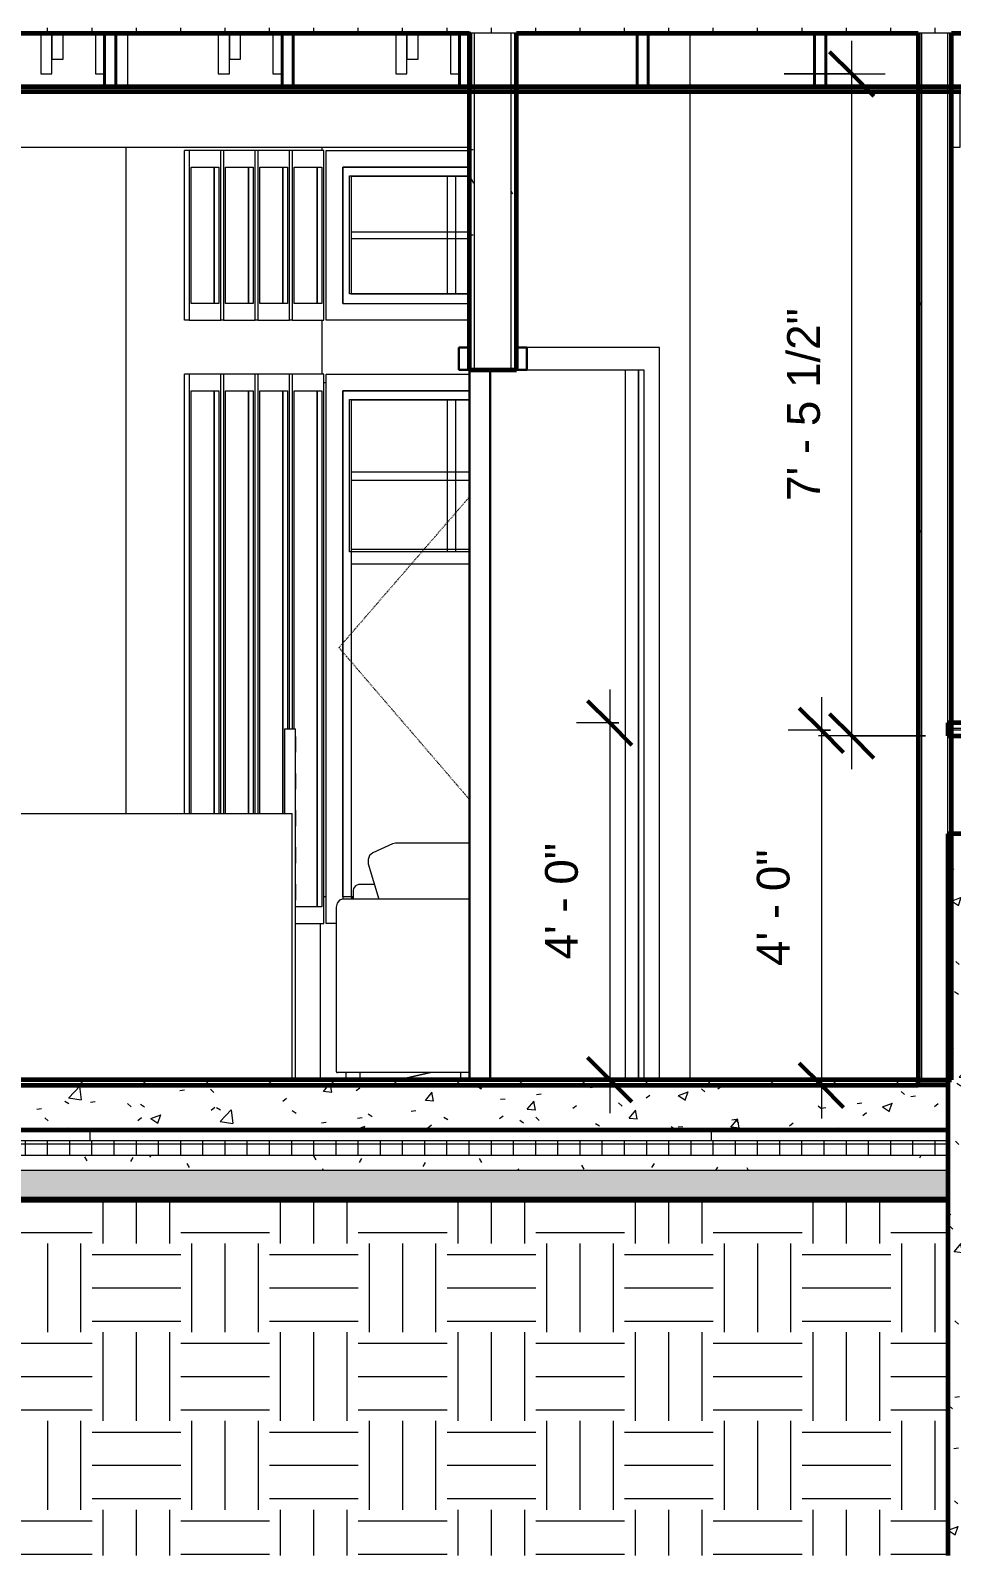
# Model space of a CAD drawing. Header units: inches. Extents: x 94 to 2128, y -110 to 279.
# Drawn here: x 1323.9 to 1448.4, y -110.1 to 96.1 of the extents above; entities that cross this region are included whole.
import ezdxf

# ---------------------------------------------------------------- set-up
doc = ezdxf.new("R2010")
doc.units = ezdxf.units.IN
doc.header["$MEASUREMENT"] = 0
doc.linetypes.add('Dash 1_16_', pattern=[0.125, 0.0625, -0.0625])
for name, color, linetype, lineweight in [('A-ANNO-DIMS', 211, 'Continuous', 9), ('A-ANNO-DIMS-48', 211, 'Continuous', 9), ('A-CLNG', 13, 'Continuous', 18), ('A-CLNG-PATT', 13, 'Continuous', 60), ('A-DOOR', 31, 'Continuous', 18), ('A-DOOR-FRAM', 31, 'Continuous', 9), ('A-FLOR', 192, 'Continuous', 18), ('A-FLOR-MCUT', 51, 'Continuous', 18), ('A-FLOR-PATT', 8, 'Continuous', 60), ('A-GENM', 13, 'Continuous', 9), ('A-GLAZ', 151, 'Continuous', 18), ('A-WALL', 113, 'Continuous', 18), ('A-WALL-PATT', 111, 'Continuous', 18), ('C-BLDG-PADS', 91, 'Continuous', 9), ('C-TOPO', 7, 'Continuous', 9), ('I-FURN', 30, 'Continuous', 9), ('I-WALL', 2, 'Continuous', 18), ('L-SITE-WALL', 31, 'Continuous', 18), ('Q-CASE', 31, 'Continuous', 9), ('S-BEAM', 12, 'Continuous', 9), ('S-FNDN', 32, 'Continuous', 18)]:
    doc.layers.add(name, color=color, linetype=linetype, lineweight=lineweight)
doc.styles.add('Arial', font='arial.ttf', dxfattribs={"height": 4.425898})
doc.dimstyles.new('Linear_-_3_32__Arial', dxfattribs={"dimscale": 12, "dimtxt": 4.5, "dimasz": 0.5, "dimexe": 0.375, "dimexo": 0.25, "dimgap": 0.25, "dimtad": 1, "dimdec": 4, "dimrnd": 0.0625, "dimzin": 1, "dimdsep": 46, "dimlunit": 4, "dimtxsty": 'Arial', "dimblk1": 'OBLIQUE', "dimblk2": 'OBLIQUE', "dimsah": 1, "dimcen": 0.09, "dimdle": 0.375, "dimazin": 0, "dimtfac": 1, "dimtdec": 4, "dimtix": 1, "dimtmove": 0, "dimatfit": 3, "dimfxl": 1, "dimtvp": 1, "dimtfill": 1, "dimfrac": 2, "dimtolj": 1, "dimtzin": 0, "dimarcsym": 2})
doc.dimstyles.new('Linear_wCenter_-_3_32__Arial', dxfattribs={"dimscale": 12, "dimtxt": 4.5, "dimasz": 0.5, "dimexe": 0.375, "dimexo": 0.25, "dimgap": 0.25, "dimtad": 1, "dimdec": 0, "dimzin": 1, "dimdsep": 46, "dimlunit": 4, "dimtxsty": 'Arial', "dimblk1": 'OBLIQUE', "dimblk2": 'OBLIQUE', "dimsah": 1, "dimcen": 0.09, "dimdle": 0.375, "dimazin": 0, "dimtfac": 1, "dimtdec": 4, "dimtix": 1, "dimtmove": 0, "dimatfit": 3, "dimfxl": 1, "dimtvp": 1, "dimtfill": 1, "dimfrac": 2, "dimtolj": 1, "dimtzin": 0, "dimarcsym": 2})
pattern_1 = [(50, (-179.802, -54.394), (13.77135, -1.20496), [1.44, -15.84]), (355, (-179.802, -54.394), (-2.66442, 14.44218), [1.152, -12.672]), (100.451, (-178.654, -54.494), (11.10708, 13.23737), [1.224, -13.462]), (46.184, (-179.802, -50.554), (20.49128, -3.17785), [2.16, -23.76]), (96.636, (-178.094, -50.819), (17.94587, 18.70315), [1.836, -20.193]), (351.184, (-179.802, -50.554), (17.9454, 18.70261), [1.728, -19.008]), (21, (-177.882, -51.514), (11.46052, -7.730365), [1.44, -15.84]), (326, (-177.882, -51.514), (4.67135, 13.92315), [1.152, -12.672]), (71.451, (-176.927, -52.158), (16.13207, 6.19284), [1.224, -13.462]), (37.5, (-179.802, -54.394), (0.233123, 6.39175), [0.634, -11.885, 0.634, -12.23, -12.72]), (37.5, (-179.802, -54.394), (0.233123, 6.39175), [-25.382, 0.634, -12.086]), (7.5, (-179.802, -54.394), (5.05073, 7.57304), [0.634, -6.701, 0.634, -11.597, -4.848]), (7.5, (-179.802, -54.394), (5.05073, 7.57304), [-19.565, 0.634, -4.214]), (327.5, (-184.084, -54.394), (10.24958, -0.43289), [0.634, -4.166, 0.634, -14.342, -19.872]), (327.5, (-184.084, -54.394), (10.24958, -0.43289), [-19.776, 0.634, -19.238]), (317.5, (-186.004, -54.394), (11.19739, 1.922144), [0.634, -5.606, 0.634, -9.312, -14.112]), (317.5, (-186.004, -54.394), (11.19739, 1.922144), [-16.186, 0.634, -13.478])]
pattern_2 = [(90, (-179.802, -54.394), (-6, 4e-16), [])]
pattern_3 = [(135, (-179.802, -54.394), (-4.24264, -4.24264), [])]
pattern_4 = [(0, (-179.802, -54.394), (15.36, 3.84), [0.634, -10.886, 0.634, -10.886, -61.44]), (0, (-179.802, -54.394), (15.36, 3.84), [-23.04, 0.634, -22.406, 0.634, -10.886, -26.88]), (0, (-179.802, -54.394), (15.36, 3.84), [-57.6, 0.634, -7.046, 0.634, -18.566]), (120, (-174.042, -52.474), (-11.0055376, 11.38215), [0.634, -10.886, 0.634, -10.886, -61.44]), (120, (-174.042, -52.474), (-11.0055376, 11.38215), [-23.04, 0.634, -22.406, 0.634, -10.886, -26.88]), (120, (-174.042, -52.474), (-11.0055376, 11.38215), [-57.6, 0.634, -7.046, 0.634, -18.566]), (240, (-172.122, -44.794), (-4.3544624, -15.22215), [0.634, -10.886, 0.634, -10.886, -61.44]), (240, (-172.122, -44.794), (-4.3544624, -15.22215), [-23.04, 0.634, -22.406, 0.634, -10.886, -26.88]), (240, (-172.122, -44.794), (-4.3544624, -15.22215), [-57.6, 0.634, -7.046, 0.634, -18.566])]

# ---------------------------------------------------------------- blocks, each defined once
blk = doc.blocks.new('Casework 2 - Casework 1-171017-Section - North_South - Looking East - Kitchen _ Stair _ Garage')
at = {"layer": 'Q-CASE'}
for p, q in [((-445.1, -9.75), (-301.73, -9.75)), ((-445.1, -45.75), (-445.1, -9.75)), ((-301.73, -45.75), (-301.73, -9.75))]:
    blk.add_line(p, q, dxfattribs=at)
blk = doc.blocks.new('Chair-ladderback with Arms - Chair-Ladderback-178911-Section - North_South - Looking East - Kitchen _ Stair _ Garage')
at = {"layer": 'I-FURN'}
for p, q in [((-302.79, 1.71), (-302.79, -9.75)), ((-302.79, 1.71), (-302.04, 1.71)), ((-302.04, 1.71), (-301.29, 1.71)), ((-301.29, -45.75), (-301.29, 1.71)), ((-301.27, 0.68), (-301.25, 0.68)), ((-301.24, -1.47), (-301.25, 0.68)), ((-301.24, -1.47), (-301.27, -1.47)), ((-301.26, -4.32), (-301.25, -4.32)), ((-301.24, -6.47), (-301.25, -4.32)), ((-301.24, -6.47), (-301.25, -6.47)), ((-301.26, -9.32), (-301.25, -9.32)), ((-301.24, -11.47), (-301.25, -9.32)), ((-301.24, -11.47), (-301.25, -11.47)), ((-301.26, -14.32), (-301.25, -14.32)), ((-301.24, -16.47), (-301.25, -14.32)), ((-301.24, -16.47), (-301.25, -16.47)), ((-301.26, -19.32), (-301.25, -19.32)), ((-301.24, -21.47), (-301.25, -19.32)), ((-301.24, -21.47), (-301.25, -21.47))]:
    blk.add_line(p, q, dxfattribs=at)
blk = doc.blocks.new('Single_Seat_Sofa_by_Vaghi_13650 - Vaghi A1S-Single Seat-186610-Section - North_South - Looking East - Kitchen _ Stair _ Garage')
at = {"layer": 'I-FURN'}
for p, q in [((-288.16, -13.85), (-290.85, -15.06)), ((-287.78, -13.76), (-288.16, -13.85)), ((-277.79, -13.76), (-287.78, -13.76)), ((-291.45, -16.54), (-290.04, -21.34)), ((-293.48, -20.16), (-293.48, -21.34)), ((-291.21, -19.37), (-292.77, -19.37)), ((-290.62, -19.37), (-291.21, -19.37)), ((-295.79, -22.52), (-295.79, -44.6)), ((-277.79, -21.34), (-294.94, -21.34)), ((-277.79, -44.77), (-295.63, -44.77)), ((-294.5, -44.77), (-294.5, -45.75)), ((-292.53, -45.75), (-292.53, -44.77)), ((-279, -44.77), (-279, -45.75))]:
    blk.add_line(p, q, dxfattribs=at)
at = {"layer": 'I-FURN', "flags": 128}
for points in [[(-290.85, -15.06), (-291.27, -15.41), (-291.49, -15.96), (-291.45, -16.54)], [(-292.77, -19.37), (-293.18, -19.52), (-293.44, -19.9), (-293.48, -20.16)], [(-294.94, -21.34), (-295.36, -21.48), (-295.65, -21.86), (-295.79, -22.43), (-295.79, -22.52)]]:
    blk.add_lwpolyline(points, dxfattribs=at)
at = {"layer": 'I-FURN'}
blk.add_open_spline([(-295.79, -44.57), (-295.79, -44.58), (-295.79, -44.59), (-295.79, -44.62), (-295.79, -44.64), (-295.78, -44.67), (-295.77, -44.69), (-295.76, -44.71), (-295.74, -44.74), (-295.7, -44.76), (-295.66, -44.77), (-295.63, -44.77)], degree=3, knots=[0.3333333, 0.3333333, 0.3333333, 0.3333333, 0.375, 0.4166667, 0.5, 0.5416667, 0.5833333, 0.6666667, 0.75, 0.8333333, 1, 1, 1, 1], dxfattribs=at)
blk = doc.blocks.new('Single-Flush - 32_ x HIGH-1422857-Section - North_South - Looking East - Kitchen _ Stair _ Garage')
at = {"layer": 'A-DOOR', "lineweight": 30}
for p, q in [((-274.96, 50.25), (-277.79, 50.25)), ((-277.79, 50.25), (-277.79, -45.75)), ((-274.96, -45.75), (-274.96, 50.25)), ((-277.79, -45.75), (-274.96, -45.75))]:
    blk.add_line(p, q, dxfattribs=at)
at = {"layer": 'A-DOOR', "lineweight": 9}
blk.add_line((-256.69, -45.75), (-256.69, 50.25), dxfattribs=at)
at = {"layer": 'A-DOOR-FRAM', "lineweight": 30}
for p, q in [((-279.21, 53.25), (-279.21, 50.25)), ((-277.79, 53.25), (-279.21, 53.25)), ((-277.79, 50.25), (-277.79, 53.25)), ((-270.02, 53.25), (-271.43, 53.25)), ((-271.43, 53.25), (-271.43, 50.25)), ((-270.02, 50.25), (-270.02, 53.25)), ((-279.21, 50.25), (-277.79, 50.25)), ((-271.43, 50.25), (-270.02, 50.25))]:
    blk.add_line(p, q, dxfattribs=at)
at = {"layer": 'A-DOOR-FRAM'}
for p, q in [((-252.09, 53.25), (-270.02, 53.25)), ((-252.09, -45.75), (-252.09, 53.25)), ((-270.02, 50.25), (-254.21, 50.25)), ((-254.92, -45.75), (-254.92, 50.25)), ((-254.21, 50.25), (-254.21, -45.75))]:
    blk.add_line(p, q, dxfattribs=at)
blk = doc.blocks.new('Dimension Lumber - 2x8-959160-Section - North_South - Looking East - Kitchen _ Stair _ Garage')
at = {"layer": 'S-BEAM', "lineweight": 40}
for p, q in [((-325.6, 95.75), (-327.1, 95.75)), ((-327.1, 95.75), (-327.1, 88.5)), ((-325.6, 88.5), (-325.6, 95.75)), ((-327.1, 88.5), (-325.6, 88.5))]:
    blk.add_line(p, q, dxfattribs=at)
blk = doc.blocks.new('Dimension Lumber - 2x6_s-V21-Section - North_South - Looking East - Kitchen _ Stair _ Garage')
at = {"layer": 'S-BEAM'}
for p, q in [((-184.35, 95.75), (-184.35, 90.25)), ((-184.35, 90.25), (-183.1, 90.25))]:
    blk.add_line(p, q, dxfattribs=at)
blk = doc.blocks.new('Dimension Lumber - 2x6_s-V25-Section - North_South - Looking East - Kitchen _ Stair _ Garage')
at = {"layer": 'S-BEAM'}
for p, q in [((-191.73, 95.75), (-191.73, 90.25)), ((-190.23, 90.25), (-190.23, 95.75)), ((-191.73, 90.25), (-190.23, 90.25))]:
    blk.add_line(p, q, dxfattribs=at)
blk = doc.blocks.new('Dimension Lumber - 2x4-562603-Section - North_South - Looking East - Kitchen _ Stair _ Garage')
at = {"layer": 'S-BEAM'}
for p, q in [((-142.23, 95.75), (-142.23, 92.25)), ((-140.73, 92.25), (-140.73, 95.75)), ((-142.23, 92.25), (-140.73, 92.25))]:
    blk.add_line(p, q, dxfattribs=at)
blk = doc.blocks.new('Casework 33 - Casework 5-959053-Section - North_South - Looking East - Kitchen _ Stair _ Garage')
at = {"layer": 'Q-CASE'}
for p, q in [((-277.79, 87.75), (-347.91, 87.75)), ((-211.47, 87.75), (-212.6, 87.75)), ((-211.47, 87.75), (-211.47, 80.31)), ((-277.79, 80.31), (-347.91, 80.31)), ((-211.47, 80.31), (-212.6, 80.31))]:
    blk.add_line(p, q, dxfattribs=at)
blk = doc.blocks.new('Window-Awning-Andersen-400_Series - 31-1_2_ x 20-1_2_-1122933-Section - North_South - Looking East - Kitchen _ Stair _ Garage')
at = {"layer": 'A-GENM'}
for p, q in [((-280.81, 76.38), (-280.81, 60.5)), ((-279.68, 76.38), (-279.68, 60.5)), ((-293.75, 68.88), (-277.79, 68.88)), ((-293.75, 68), (-277.79, 68))]:
    blk.add_line(p, q, dxfattribs=at)
at = {"layer": 'A-GLAZ', "lineweight": 9}
for p, q in [((-297.15, 56.98), (-297.15, 79.91)), ((-297.15, 79.91), (-277.79, 79.91)), ((-277.79, 77.66), (-294.9, 77.66)), ((-294.9, 77.66), (-294.9, 59.23)), ((-294.89, 59.23), (-294.89, 77.64)), ((-294.89, 77.64), (-277.79, 77.64)), ((-294, 60.5), (-294, 76.48)), ((-294, 76.48), (-277.79, 76.48)), ((-293.75, 76.38), (-293.75, 60.5)), ((-277.79, 76.38), (-293.75, 76.38)), ((-277.79, 60.5), (-294, 60.5)), ((-293.75, 60.5), (-277.79, 60.5)), ((-294.9, 59.23), (-277.79, 59.23)), ((-277.79, 56.98), (-297.15, 56.98))]:
    blk.add_line(p, q, dxfattribs=at)
blk = doc.blocks.new('Window-Casement-Andersen-400_Series - 31-1_2_ x 71-7_8_-1256422-Section - North_South - Looking East - Kitchen _ Stair _ Garage')
at = {"layer": 'A-GENM'}
for p, q in [((-280.81, 46.13), (-280.81, 25.63)), ((-279.68, 46.13), (-279.68, 25.63)), ((-293.75, 36.44), (-277.79, 36.44)), ((-293.75, 35.31), (-277.79, 35.31)), ((-293.75, 26), (-277.79, 26)), ((-293.75, 24), (-277.79, 24))]:
    blk.add_line(p, q, dxfattribs=at)
at = {"layer": 'A-GLAZ', "lineweight": 9}
for p, q in [((-297.15, -24.64), (-297.15, 49.66)), ((-297.15, 49.66), (-277.79, 49.66)), ((-277.79, 47.41), (-294.9, 47.41)), ((-294.9, 47.41), (-294.9, -21.34)), ((-294.89, -21), (-294.89, 47.39)), ((-294.89, 47.39), (-277.79, 47.39)), ((-294, 25.63), (-294, 46.23)), ((-294, 46.23), (-277.79, 46.23)), ((-293.75, 46.13), (-293.75, -21.12)), ((-277.79, 46.13), (-293.75, 46.13)), ((-277.79, 25.63), (-294, 25.63)), ((-293.75, -21.12), (-293.47, -21.12)), ((-295.79, -24.64), (-297.15, -24.64))]:
    blk.add_line(p, q, dxfattribs=at)
at = {"layer": 'A-GLAZ', "linetype": 'Dash 1_16_', "lineweight": 9}
for p, q in [((-277.79, 33.05), (-295.42, 12.68)), ((-295.42, 12.68), (-277.79, -7.83))]:
    blk.add_line(p, q, dxfattribs=at)
blk = doc.blocks.new('Window-Awning-Andersen-400_Series - 31-1_2_ x 20-1_2_-1256175-Section - North_South - Looking East - Kitchen _ Stair _ Garage')
at = {"layer": 'A-GLAZ', "lineweight": 9}
for p, q in [((-301.75, 79.91), (-302.09, 79.91)), ((-297.45, 79.91), (-301.75, 79.91)), ((-301.75, 79.91), (-301.75, 56.98)), ((-297.45, 56.98), (-297.45, 79.91)), ((-301.46, 59.23), (-301.46, 77.66)), ((-301.46, 77.66), (-297.74, 77.66)), ((-298.36, 77.66), (-298.36, 59.23)), ((-298.36, 59.23), (-298.36, 77.66)), ((-297.74, 77.66), (-297.74, 59.23)), ((-297.74, 59.23), (-301.46, 59.23)), ((-301.75, 56.98), (-302.09, 56.98)), ((-301.75, 56.98), (-297.45, 56.98))]:
    blk.add_line(p, q, dxfattribs=at)
blk = doc.blocks.new('Window-Casement-Andersen-400_Series - 31-1_2_ x 71-7_8_-1256016-Section - North_South - Looking East - Kitchen _ Stair _ Garage')
at = {"layer": 'A-GLAZ', "lineweight": 9}
for p, q in [((-301.75, 49.66), (-302.09, 49.66)), ((-301.75, 49.66), (-301.75, 1.71)), ((-297.45, 49.66), (-301.75, 49.66)), ((-297.45, -24.64), (-297.45, 49.66)), ((-301.46, 47.41), (-297.74, 47.41)), ((-301.46, 1.71), (-301.46, 47.41)), ((-298.36, 47.41), (-298.36, -22.39)), ((-298.36, -22.39), (-298.36, 47.41)), ((-297.74, 47.41), (-297.74, -22.39)), ((-297.74, -22.39), (-301.29, -22.39)), ((-301.29, -24.64), (-297.45, -24.64))]:
    blk.add_line(p, q, dxfattribs=at)
blk = doc.blocks.new('Window-Casement-Andersen-400_Series - 31-1_2_ x 71-7_8_-V36-Section - North_South - Looking East - Kitchen _ Stair _ Garage')
at = {"layer": 'A-GLAZ', "lineweight": 9}
for p, q in [((-306.39, 49.66), (-306.73, 49.66)), ((-306.39, 49.66), (-306.39, -9.75)), ((-302.09, 49.66), (-306.39, 49.66)), ((-302.09, 1.71), (-302.09, 49.66)), ((-306.1, 47.41), (-302.38, 47.41)), ((-306.1, -9.75), (-306.1, 47.41)), ((-303, 47.41), (-303, -9.75)), ((-303, -9.75), (-303, 47.41)), ((-302.38, 47.41), (-302.38, 1.71))]:
    blk.add_line(p, q, dxfattribs=at)
blk = doc.blocks.new('Window-Casement-Andersen-400_Series - 31-1_2_ x 71-7_8_-V37-Section - North_South - Looking East - Kitchen _ Stair _ Garage')
at = {"layer": 'A-GLAZ', "lineweight": 9}
for p, q in [((-311.03, 49.66), (-311.37, 49.66)), ((-311.03, 49.66), (-311.03, -9.75)), ((-306.73, 49.66), (-311.03, 49.66)), ((-306.73, -9.75), (-306.73, 49.66)), ((-310.75, 47.41), (-307.02, 47.41)), ((-310.75, -9.75), (-310.75, 47.41)), ((-307.64, 47.41), (-307.64, -9.75)), ((-307.64, -9.75), (-307.64, 47.41)), ((-307.02, 47.41), (-307.02, -9.75))]:
    blk.add_line(p, q, dxfattribs=at)
blk = doc.blocks.new('Window-Awning-Andersen-400_Series - 31-1_2_ x 20-1_2_-V38-Section - North_South - Looking East - Kitchen _ Stair _ Garage')
at = {"layer": 'A-GLAZ', "lineweight": 9}
for p, q in [((-316.29, 56.98), (-316.29, 79.91)), ((-315.67, 79.91), (-316.29, 79.91)), ((-311.37, 79.91), (-315.67, 79.91)), ((-315.67, 79.91), (-315.67, 56.98)), ((-311.37, 56.98), (-311.37, 79.91)), ((-315.39, 59.23), (-315.39, 77.66)), ((-315.39, 77.66), (-311.66, 77.66)), ((-312.28, 77.66), (-312.28, 59.23)), ((-312.28, 59.23), (-312.28, 77.66)), ((-311.66, 77.66), (-311.66, 59.23)), ((-311.66, 59.23), (-315.39, 59.23)), ((-315.67, 56.98), (-316.29, 56.98)), ((-315.67, 56.98), (-311.37, 56.98))]:
    blk.add_line(p, q, dxfattribs=at)
blk = doc.blocks.new('Window-Casement-Andersen-400_Series - 31-1_2_ x 71-7_8_-V39-Section - North_South - Looking East - Kitchen _ Stair _ Garage')
at = {"layer": 'A-GLAZ', "lineweight": 9}
for p, q in [((-316.29, -9.75), (-316.29, 49.66)), ((-315.67, 49.66), (-316.29, 49.66)), ((-315.67, 49.66), (-315.67, -9.75)), ((-311.37, 49.66), (-315.67, 49.66)), ((-311.37, -9.75), (-311.37, 49.66)), ((-315.39, 47.41), (-311.66, 47.41)), ((-315.39, -9.75), (-315.39, 47.41)), ((-312.28, 47.41), (-312.28, -9.75)), ((-312.28, -9.75), (-312.28, 47.41)), ((-311.66, 47.41), (-311.66, -9.75))]:
    blk.add_line(p, q, dxfattribs=at)
blk = doc.blocks.new('DIMBLOCK1-Section - North_South - Looking East - Kitchen _ Stair _ Garage')
at = {"layer": 'A-ANNO-DIMS-48', "lineweight": 50}
for p, q in [((1434.93, 90.25), (1431.93, 93.25)), ((1434.93, 90.25), (1437.93, 87.25)), ((1434.93, 0.75), (1431.93, 3.75)), ((1434.93, 0.75), (1437.93, -2.25))]:
    blk.add_line(p, q, dxfattribs=at)
at = {"layer": 'A-ANNO-DIMS-48'}
for p, q in [((1434.93, -3.75), (1434.93, 94.75)), ((1425.78, 90.25), (1439.43, 90.25)), ((1434.93, 90.25), (1425.78, 90.25)), ((1444.91, 0.75), (1430.43, 0.75)), ((1434.93, 0.75), (1444.91, 0.75))]:
    blk.add_line(p, q, dxfattribs=at)
at = {"layer": 'A-ANNO-DIMS-48', "color": 0, "insert": (1426.19, 32.52), "char_height": 4.4259, "width": 31.1538, "attachment_point": 1, "rotation": 90, "line_spacing_factor": 0.938532, "style": 'Arial', "bg_fill": 3, "box_fill_scale": 1.25, "bg_fill_color": 0, "bg_fill_transparency": 0}
blk.add_mtext('7\' - 5 1/2"', dxfattribs=at)
blk = doc.blocks.new('_Oblique')
at = {"color": 0, "linetype": 'ByBlock', "lineweight": -2}
blk.add_line((-0.5, -0.5), (0.5, 0.5), dxfattribs=at)
blk = doc.blocks.new('DIMBLOCK3-Section - North_South - Looking East - Kitchen _ Stair _ Garage')
at = {"layer": 'A-ANNO-DIMS-48', "lineweight": 50}
for p, q in [((1430.83, 1.5), (1427.83, 4.5)), ((1430.83, 1.5), (1433.83, -1.5)), ((1430.83, -46.5), (1427.83, -43.5)), ((1430.83, -46.5), (1433.83, -49.5))]:
    blk.add_line(p, q, dxfattribs=at)
at = {"layer": 'A-ANNO-DIMS-48'}
for p, q in [((1430.83, 6), (1430.83, -51)), ((1432.07, 1.5), (1426.33, 1.5)), ((1430.83, 1.5), (1432.07, 1.5)), ((1432.07, -46.5), (1426.33, -46.5)), ((1430.83, -46.5), (1432.07, -46.5))]:
    blk.add_line(p, q, dxfattribs=at)
at = {"layer": 'A-ANNO-DIMS-48', "color": 0, "insert": (1422.09, -30.36), "char_height": 4.426, "width": 18.8585, "attachment_point": 1, "rotation": 90, "line_spacing_factor": 0.938532, "style": 'Arial', "bg_fill": 3, "box_fill_scale": 1.25, "bg_fill_color": 0, "bg_fill_transparency": 0}
blk.add_mtext('4\' - 0"', dxfattribs=at)
blk = doc.blocks.new('DIMBLOCK4-Section - North_South - Looking East - Kitchen _ Stair _ Garage')
at = {"layer": 'A-ANNO-DIMS-48'}
for p, q in [((1402.2, 7), (1402.2, -50.25)), ((1403.45, 2.5), (1397.7, 2.5)), ((1402.2, 2.5), (1403.45, 2.5)), ((1407.89, -45.75), (1397.7, -45.75)), ((1402.2, -45.75), (1407.89, -45.75))]:
    blk.add_line(p, q, dxfattribs=at)
at = {"layer": 'A-ANNO-DIMS-48', "lineweight": 50}
for p, q in [((1402.2, 2.5), (1399.2, 5.5)), ((1402.2, 2.5), (1405.2, -0.5)), ((1402.2, -45.75), (1399.2, -42.75)), ((1402.2, -45.75), (1405.2, -48.75))]:
    blk.add_line(p, q, dxfattribs=at)
at = {"layer": 'A-ANNO-DIMS-48', "color": 0, "insert": (1393.46, -29.48), "char_height": 4.426, "width": 18.8585, "attachment_point": 1, "rotation": 90, "line_spacing_factor": 0.938532, "style": 'Arial', "bg_fill": 3, "box_fill_scale": 1.25, "bg_fill_color": 0, "bg_fill_transparency": 0}
blk.add_mtext('4\' - 0"', dxfattribs=at)

msp = doc.modelspace()

# ---------------------------------------------------------------- hatches: boundary and pattern name
at = {"layer": 'A-CLNG-PATT', "lineweight": 9}
h = msp.add_hatch(dxfattribs=at)
h.set_pattern_fill('FP_16', color=256, style=0, pattern_type=2)
h.set_pattern_definition(pattern_4)
h.paths.add_polyline_path([(1595.03753, 87.875), (1596.28934, 87.875), (1596.28934, 88.5), (1547.28934, 88.5), (1547.28934, 87.875), (1592.75073, 87.875)], flags=0)
h.paths.add_polyline_path([(1176.5537, 87.875), (1543.78934, 87.875), (1543.78934, 88.5), (1168.53934, 88.5), (1168.53934, 87.875)], flags=0)
at = {"layer": 'A-FLOR-PATT', "lineweight": 9}
h = msp.add_hatch(dxfattribs=at)
h.set_pattern_fill('FP_18', color=256, style=0, pattern_type=2)
h.set_pattern_definition(pattern_2)
h.paths.add_polyline_path([(1597.32433, 95.75), (1599.28934, 95.75), (1599.28934, 96.5), (1517.7397, 96.5), (1517.7397, 95.75), (1595.78934, 95.75)], flags=0)
h.paths.add_polyline_path([(1167.03934, 95.75), (1487.57945, 95.75), (1487.55808, 96.5), (1167.03934, 96.5)], flags=0)
h = msp.add_hatch(dxfattribs=at)
h.set_pattern_fill('FP_19', color=256, style=0, pattern_type=2)
h.set_pattern_definition(pattern_3)
h.paths.add_polyline_path([(1542.4412, 1.75), (1547.28934, 1.75), (1547.28934, 2.5), (1447.91434, 2.5), (1447.91434, 1.75), (1505.85245, 1.75)], flags=0)
h = msp.add_hatch(dxfattribs=at)
h.set_pattern_fill('FP_18', color=256, style=0, pattern_type=2)
h.set_pattern_definition(pattern_2)
h.paths.add_polyline_path([(1542.4412, 0.75), (1547.28934, 0.75), (1547.28934, 1.5), (1447.91434, 1.5), (1447.91434, 0.75), (1505.85245, 0.75)], flags=0)
h = msp.add_hatch(dxfattribs=at)
h.set_pattern_fill('FP_19', color=256, style=0, pattern_type=2)
h.set_pattern_definition(pattern_3)
h.paths.add_polyline_path([(1432.67495, -46.5), (1443.91434, -46.5), (1443.91434, -45.75), (1170.78729, -45.75), (1170.78729, -46.5), (1414.38058, -46.5)], flags=0)
h = msp.add_hatch(dxfattribs=at)
h.set_pattern_fill('FP_17', color=256, style=0, pattern_type=2)
h.set_pattern_definition(pattern_1)
h.paths.add_polyline_path([(1447.91434, -52.5), (1447.91434, -46.5), (1173.03934, -46.5), (1173.03934, -52.5), (1432.67495, -52.5)], flags=0)
at = {"layer": 'A-WALL-PATT', "lineweight": 9}
h = msp.add_hatch(dxfattribs=at)
h.set_pattern_fill('FP_16', color=256, style=0, pattern_type=2)
h.set_pattern_definition(pattern_4)
h.paths.add_polyline_path([(1383.21816, 50.25), (1383.92527, 50.25), (1383.92527, 95.75), (1383.21816, 95.75), (1383.21816, 52.49675)], flags=0)
h = msp.add_hatch(dxfattribs=at)
h.set_pattern_fill('FP_16', color=256, style=0, pattern_type=2)
h.set_pattern_definition(pattern_4)
h.paths.add_polyline_path([(1389.58212, 50.25), (1389.58212, 95.75), (1388.87502, 95.75), (1388.87502, 50.25)], flags=0)
h = msp.add_hatch(dxfattribs=at)
h.set_pattern_fill('FP_16', color=256, style=0, pattern_type=2)
h.set_pattern_definition(pattern_4)
h.paths.add_polyline_path([(1444.41434, -45.75), (1444.41434, 95.75), (1443.91434, 95.75), (1443.91434, -45.75)], flags=0)
h = msp.add_hatch(dxfattribs=at)
h.set_pattern_fill('FP_16', color=256, style=0, pattern_type=2)
h.set_pattern_definition(pattern_4)
h.paths.add_polyline_path([(1448.41434, -45.75), (1448.41434, 95.75), (1447.91434, 95.75), (1447.91434, -45.75)], flags=0)
h = msp.add_hatch(dxfattribs=at)
h.set_pattern_fill('FP_17', color=256, style=0, pattern_type=2)
h.set_pattern_definition(pattern_1)
h.paths.add_polyline_path([(1459.91434, -110.07775), (1459.91434, -12.5), (1447.91434, -12.5), (1447.91434, -110.07775)], flags=0)
at = {"layer": 'C-BLDG-PADS'}
h = msp.add_hatch(dxfattribs=at)
h.set_pattern_fill('FP_22', color=256, style=0, pattern_type=2)
h.set_pattern_definition([(0, (-179.802, -54.394), (0, 3), []), (90, (-179.802, -54.394), (-3, 2e-16), [])])
h.paths.add_polyline_path([(1396.0862, -56), (1447.91434, -56), (1447.91434, -54), (1173.03934, -54), (1173.03934, -56), (1322.9087, -56)], flags=0)
h = msp.add_hatch(dxfattribs=at)
h.set_pattern_fill('FP_16', color=256, style=0, pattern_type=2)
h.set_pattern_definition(pattern_4)
h.paths.add_polyline_path([(1447.91434, -58), (1447.91434, -56), (1173.03934, -56), (1173.03934, -58), (1396.0862, -58)], flags=0)
h = msp.add_hatch(dxfattribs=at)
h.set_pattern_fill('FP_21', color=256, style=0, pattern_type=2)
h.set_pattern_definition([(0, (-179.802, -54.394), (7.68, 1.92), [0.634, -5.126, 0.634, -5.126, -30.72]), (0, (-179.802, -54.394), (7.68, 1.92), [-11.52, 0.634, -10.886, 0.634, -5.126, -13.44]), (0, (-179.802, -54.394), (7.68, 1.92), [-28.8, 0.634, -3.206, 0.634, -8.966]), (120, (-176.922, -53.434), (-5.5027688, 5.691075), [0.634, -5.126, 0.634, -5.126, -30.72]), (120, (-176.922, -53.434), (-5.5027688, 5.691075), [-11.52, 0.634, -10.886, 0.634, -5.126, -13.44]), (120, (-176.922, -53.434), (-5.5027688, 5.691075), [-28.8, 0.634, -3.206, 0.634, -8.966]), (240, (-175.962, -49.594), (-2.1772312, -7.611075), [0.634, -5.126, 0.634, -5.126, -30.72]), (240, (-175.962, -49.594), (-2.1772312, -7.611075), [-11.52, 0.634, -10.886, 0.634, -5.126, -13.44]), (240, (-175.962, -49.594), (-2.1772312, -7.611075), [-28.8, 0.634, -3.206, 0.634, -8.966])])
h.paths.add_polyline_path([(1396.0862, -62), (1447.91434, -62), (1447.91434, -58), (1173.03934, -58), (1173.03934, -62), (1322.9087, -62)], flags=0)
at = {"layer": 'C-TOPO'}
h = msp.add_hatch(dxfattribs=at)
h.set_pattern_fill('FP_20', color=256, style=0, pattern_type=2)
h.set_pattern_definition([(0, (-179.802, -54.394), (12, 12), [12, -12]), (0, (-179.802, -49.894), (12, 12), [12, -12]), (0, (-179.802, -45.394), (12, 12), [12, -12]), (90, (-178.302, -43.894), (-12, 12), [12, -12]), (90, (-173.802, -43.894), (-12, 12), [12, -12]), (90, (-169.302, -43.894), (-12, 12), [12, -12])])
h.paths.add_polyline_path([(1447.91434, -110.07775), (1447.91434, -62.00628), (1173.03934, -62.00628), (1173.03934, -87.75), (1184.03934, -87.75), (1184.03934, -95.75), (1173.03934, -95.75), (1173.03934, -110.07775), (1431.49078, -110.07775)], flags=0)

# ---------------------------------------------------------------- linework, layer by layer
at = {"layer": 'A-CLNG', "lineweight": 60}
for p, q in [((1168.53934, 87.875), (1543.28934, 87.875)), ((1596.28934, 88.5), (1171.03934, 88.5))]:
    msp.add_line(p, q, dxfattribs=at)
at = {"layer": 'A-FLOR', "lineweight": 60}
for p, q in [((1167.03934, 95.75), (1383.21816, 95.75)), ((1389.58212, 95.75), (1443.91434, 95.75)), ((1448.41434, 95.75), (1487.55808, 95.75)), ((1547.28934, 2.5), (1447.91434, 2.5)), ((1447.91434, 2.5), (1447.91434, 0.75)), ((1447.91434, 0.75), (1547.28934, 0.75)), ((1443.91434, -45.75), (1170.78729, -45.75)), ((1170.78729, -46.5), (1443.91434, -46.5)), ((1443.91434, -46.5), (1443.91434, -45.75))]:
    msp.add_line(p, q, dxfattribs=at)
at = {"layer": 'A-FLOR-MCUT'}
for p, q in [((1547.28934, 1.75), (1447.91434, 1.75)), ((1543.28934, 1.5), (1447.91434, 1.5))]:
    msp.add_line(p, q, dxfattribs=at)
at = {"layer": 'A-WALL'}
for p, q in [((1337.06621, 88.5), (1337.06621, 95.75)), ((1389.58212, 95.75), (1383.21816, 95.75)), ((1383.92527, 50.25), (1383.92527, 95.75)), ((1388.87502, 50.25), (1388.87502, 95.75)), ((1448.41434, 95.75), (1443.91434, 95.75)), ((1444.41434, -45.75), (1444.41434, 95.75)), ((1447.91434, -12.5), (1447.91434, 95.75)), ((1336.80984, -9.75), (1336.80984, 80.31013)), ((1363.3008, 79.90625), (1363.3008, 80.31013)), ((1363.3008, 49.65625), (1363.3008, 56.985)), ((1363.8582, 48.5), (1363.5609, 48.5)), ((1331.96121, -54), (1331.96121, -52.5))]:
    msp.add_line(p, q, dxfattribs=at)
at = {"layer": 'C-BLDG-PADS', "lineweight": 18}
for p, q in [((1447.91434, -54), (1173.03934, -54)), ((1173.03934, -62), (1447.91434, -62))]:
    msp.add_line(p, q, dxfattribs=at)
at = {"layer": 'C-BLDG-PADS'}
for p, q in [((1447.91434, -56), (1173.03934, -56)), ((1447.91434, -58), (1173.03934, -58))]:
    msp.add_line(p, q, dxfattribs=at)
at = {"layer": 'C-TOPO'}
for p, q in [((1377.94947, -44.76575), (1373.6398, -45.75)), ((1373.6398, -45.75), (1377.94947, -44.76575)), ((1202.07916, -62.00628), (1428.10086, -62.00628)), ((1447.91433, -62.00628), (1428.10086, -62.00628))]:
    msp.add_line(p, q, dxfattribs=at)
at = {"layer": 'C-TOPO', "lineweight": 80}
for p, q in [((1428.10086, -62.00628), (1202.07914, -62.00628)), ((1447.91434, -62.00628), (1428.10086, -62.00628))]:
    msp.add_line(p, q, dxfattribs=at)
at = {"layer": 'I-WALL', "lineweight": 60}
for p, q in [((1383.21816, 95.75), (1383.21816, 50.25)), ((1389.58212, 50.25), (1389.58212, 95.75)), ((1443.91434, 95.75), (1443.91434, -45.75)), ((1448.41434, -45.75), (1448.41434, 95.75)), ((1383.21816, 50.25), (1389.58212, 50.25)), ((1443.91434, -45.75), (1448.41434, -45.75))]:
    msp.add_line(p, q, dxfattribs=at)
at = {"layer": 'I-WALL'}
for p, q in [((1413.0283, 95.75), (1413.0283, 88.5)), ((1413.0283, 87.875), (1413.0283, -45.75)), ((1406.09371, 50.25), (1406.09371, -45.75))]:
    msp.add_line(p, q, dxfattribs=at)
at = {"layer": 'L-SITE-WALL'}
for p, q in [((1363.8582, -21), (1363.5609, -21)), ((1367.53886, -21), (1366.1082, -21)), ((1363.04444, -24.64), (1363.04444, -45.75))]:
    msp.add_line(p, q, dxfattribs=at)
at = {"layer": 'S-FNDN', "lineweight": 60}
for p, q in [((1459.91434, -12.5), (1447.91434, -12.5)), ((1447.91434, -12.5), (1447.91434, -110.07775)), ((1447.91434, -46.5), (1443.91434, -46.5)), ((1173.03934, -52.5), (1447.91434, -52.5))]:
    msp.add_line(p, q, dxfattribs=at)
at = {"layer": 'S-FNDN'}
msp.add_line((1415.91434, -52.5), (1415.91434, -54), dxfattribs=at)

# ---------------------------------------------------------------- block references
at = {"layer": 'A-DOOR', "lineweight": 9}
msp.add_blockref('Single-Flush - 32_ x HIGH-1422857-Section - North_South - Looking East - Kitchen _ Stair _ Garage', (1661.01157, 0), dxfattribs=at)
at = {"layer": 'A-GLAZ'}
for name, p in [('Window-Awning-Andersen-400_Series - 31-1_2_ x 20-1_2_-V38-Section - North_South - Looking East - Kitchen _ Stair _ Garage', (1661.01157, 0)), ('Window-Awning-Andersen-400_Series - 31-1_2_ x 20-1_2_-1256175-Section - North_South - Looking East - Kitchen _ Stair _ Garage', (1651.73013, 0)), ('Window-Awning-Andersen-400_Series - 31-1_2_ x 20-1_2_-1256175-Section - North_South - Looking East - Kitchen _ Stair _ Garage', (1656.37085, 0)), ('Window-Awning-Andersen-400_Series - 31-1_2_ x 20-1_2_-1256175-Section - North_South - Looking East - Kitchen _ Stair _ Garage', (1661.01157, 0)), ('Window-Awning-Andersen-400_Series - 31-1_2_ x 20-1_2_-1122933-Section - North_South - Looking East - Kitchen _ Stair _ Garage', (1661.01157, 0)), ('Window-Casement-Andersen-400_Series - 31-1_2_ x 71-7_8_-V39-Section - North_South - Looking East - Kitchen _ Stair _ Garage', (1661.01157, 0)), ('Window-Casement-Andersen-400_Series - 31-1_2_ x 71-7_8_-V37-Section - North_South - Looking East - Kitchen _ Stair _ Garage', (1661.01157, 0)), ('Window-Casement-Andersen-400_Series - 31-1_2_ x 71-7_8_-V36-Section - North_South - Looking East - Kitchen _ Stair _ Garage', (1661.01157, 0)), ('Window-Casement-Andersen-400_Series - 31-1_2_ x 71-7_8_-1256016-Section - North_South - Looking East - Kitchen _ Stair _ Garage', (1661.01157, 0)), ('Window-Casement-Andersen-400_Series - 31-1_2_ x 71-7_8_-1256422-Section - North_South - Looking East - Kitchen _ Stair _ Garage', (1661.01157, 0))]:
    msp.add_blockref(name, p, dxfattribs=at)
at = {"layer": 'I-FURN'}
for name in ['Chair-ladderback with Arms - Chair-Ladderback-178911-Section - North_South - Looking East - Kitchen _ Stair _ Garage', 'Single_Seat_Sofa_by_Vaghi_13650 - Vaghi A1S-Single Seat-186610-Section - North_South - Looking East - Kitchen _ Stair _ Garage']:
    msp.add_blockref(name, (1661.01157, 0), dxfattribs=at)
at = {"layer": 'Q-CASE'}
for name in ['Casework 33 - Casework 5-959053-Section - North_South - Looking East - Kitchen _ Stair _ Garage', 'Casework 2 - Casework 1-171017-Section - North_South - Looking East - Kitchen _ Stair _ Garage']:
    msp.add_blockref(name, (1661.01157, 0), dxfattribs=at)
at = {"layer": 'S-BEAM'}
for name, p in [('Dimension Lumber - 2x6_s-V25-Section - North_South - Looking East - Kitchen _ Stair _ Garage', (1517.01157, 0)), ('Dimension Lumber - 2x4-562603-Section - North_South - Looking East - Kitchen _ Stair _ Garage', (1469.01157, 0)), ('Dimension Lumber - 2x6_s-V21-Section - North_South - Looking East - Kitchen _ Stair _ Garage', (1517.01157, 0)), ('Dimension Lumber - 2x8-959160-Section - North_South - Looking East - Kitchen _ Stair _ Garage', (1661.01157, 0)), ('Dimension Lumber - 2x6_s-V25-Section - North_South - Looking East - Kitchen _ Stair _ Garage', (1541.01157, 0)), ('Dimension Lumber - 2x4-562603-Section - North_South - Looking East - Kitchen _ Stair _ Garage', (1493.01157, 0)), ('Dimension Lumber - 2x6_s-V21-Section - North_South - Looking East - Kitchen _ Stair _ Garage', (1541.01157, 0)), ('Dimension Lumber - 2x8-959160-Section - North_South - Looking East - Kitchen _ Stair _ Garage', (1685.01157, 0)), ('Dimension Lumber - 2x6_s-V25-Section - North_South - Looking East - Kitchen _ Stair _ Garage', (1565.01157, 0)), ('Dimension Lumber - 2x4-562603-Section - North_South - Looking East - Kitchen _ Stair _ Garage', (1517.01157, 0)), ('Dimension Lumber - 2x6_s-V21-Section - North_South - Looking East - Kitchen _ Stair _ Garage', (1565.01157, 0)), ('Dimension Lumber - 2x8-959160-Section - North_South - Looking East - Kitchen _ Stair _ Garage', (1709.01157, 0)), ('Dimension Lumber - 2x8-959160-Section - North_South - Looking East - Kitchen _ Stair _ Garage', (1733.01157, 0)), ('Dimension Lumber - 2x8-959160-Section - North_South - Looking East - Kitchen _ Stair _ Garage', (1757.01157, 0))]:
    msp.add_blockref(name, p, dxfattribs=at)

# ---------------------------------------------------------------- next in the draw order: dimensions: what is measured, and where the dimension line sits
at = {"layer": 'A-ANNO-DIMS'}
for base, p1, p2, dimstyle, override, picture, middle in [((1434.93423, 90.25), (1447.91434, 0.75), (1422.78141, 90.25), 'Linear_-_3_32__Arial', {"dimpost": '<>', "dimfxl": 92.961896}, 'DIMBLOCK1-Section - North_South - Looking East - Kitchen _ Stair _ Garage', (1429.6458, 45.5)), ((1402.20299, -45.75), (1406.44563, 2.5), (1410.89157, -45.75), 'Linear_wCenter_-_3_32__Arial', {"dimpost": '<>', "dimfxl": 48.4544}, 'DIMBLOCK4-Section - North_South - Looking East - Kitchen _ Stair _ Garage', (1396.94325, -21.625))]:
    dim = msp.add_linear_dim(base=base, p1=p1, p2=p2, angle=90, dimstyle=dimstyle, override=override, dxfattribs=at)
    dim.commit()
    dim.dimension.update_dxf_attribs({"geometry": picture, "text_midpoint": middle})

# ---------------------------------------------------------------- next in the draw order: dimensions: what is measured, and where the dimension line sits
dim = msp.add_linear_dim(base=(1430.82791, -46.5), p1=(1435.07055, 1.5), p2=(1435.07055, -46.5), angle=90, dimstyle='Linear_wCenter_-_3_32__Arial', override={"dimpost": '<>', "dimfxl": 48}, dxfattribs=at)
dim.commit()
dim.dimension.update_dxf_attribs({"geometry": 'DIMBLOCK3-Section - North_South - Looking East - Kitchen _ Stair _ Garage', "text_midpoint": (1425.56817, -22.5)})

doc.saveas('drawing.dxf')
